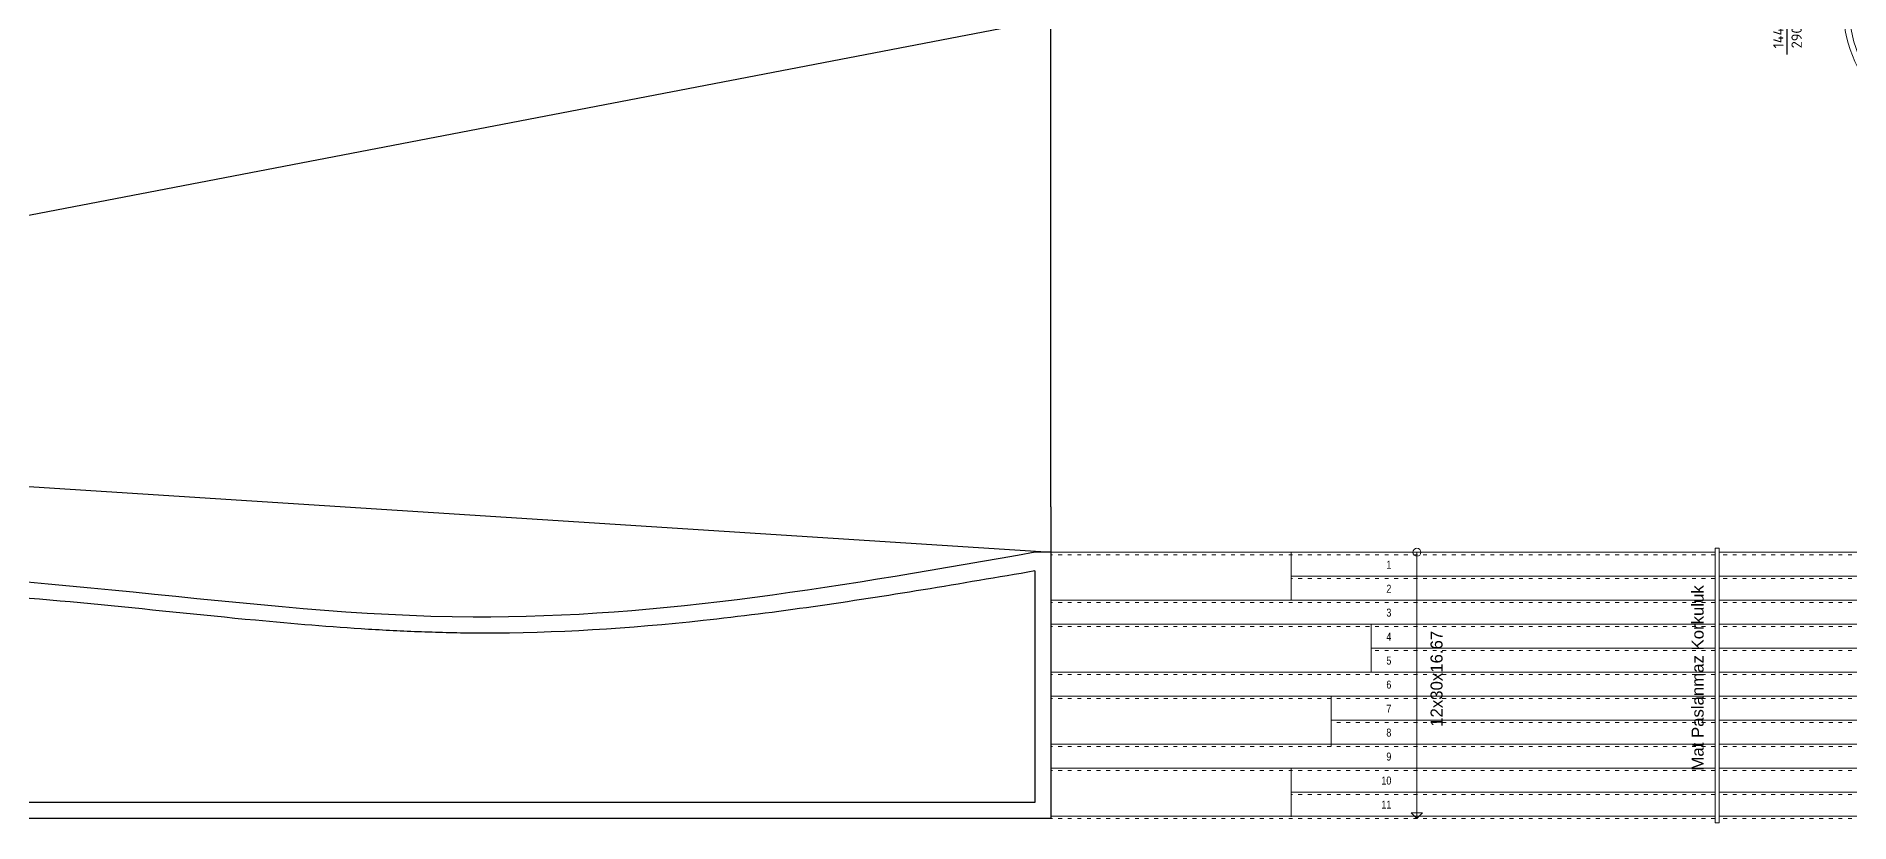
# Model space of a CAD drawing. Header units: millimetres. Extents: x 1443065 to 1517367, y 3763150 to 3779068.
# Drawn here: x 1474981 to 1477247, y 3764842 to 3765825 of the extents above; entities that cross this region are included whole.
import ezdxf
from ezdxf.enums import TextEntityAlignment as Align

# ---------------------------------------------------------------- set-up
doc = ezdxf.new("R2010")
doc.units = ezdxf.units.MM
doc.linetypes.add('ACAD_ISO03W100', pattern=[30, 12, -18])
for name, color, linetype in [('LAYER1', 10, 'Continuous'), ('m-TFR_vitrifiye', 1, 'Continuous'), ('m-YAZ_poz', 7, 'Continuous')]:
    doc.layers.add(name, color=color, linetype=linetype)
doc.layers.add('MAHAL', color=52, linetype='Continuous', lineweight=13)
doc.layers.add('MERDIVEN', color=4, linetype='Continuous', lineweight=20)
doc.styles.add('mono', font='isocpeur.ttf')
doc.styles.add('olculer', font='romans.shx', dxfattribs={"width": 0.8})
doc.styles.get("Standard").update_dxf_attribs({"font": 'arial.ttf'})

# ---------------------------------------------------------------- blocks, each defined once
blk = doc.blocks.new('m-penpoz')
blk.add_line((0, -1.625), (0, 0))
blk.add_circle((0, 0.332), 0.332)
blk.add_attdef('POZNO', text='', height=0.18).set_placement((0, 0.332), align=Align.MIDDLE)
blk.add_attdef('WIDTH', text='', height=0.18, rotation=90).set_placement((0, -1.625), align=Align.BOTTOM_LEFT)
blk.add_attdef('HEIGHT', text='', height=0.18, rotation=90).set_placement((0.069, -1.625), align=Align.TOP_LEFT)

msp = doc.modelspace()

# ---------------------------------------------------------------- linework, layer by layer
at = {"layer": 'LAYER1'}
for p, q in [((1473649.4, 3765347.1), (1476249.4, 3765847.1)), ((1476249.4, 3765237.1), (1476249.4, 3765847.1)), ((1473649.4, 3765347.1), (1476249.5, 3765180.1))]:
    msp.add_line(p, q, dxfattribs=at)
at = {"layer": 'm-TFR_vitrifiye'}
for p, q in [((1476249.4, 3765237.1), (1476249.4, 3764847.1)), ((1476229.4, 3765156.7), (1476229.4, 3764867.1)), ((1476229.4, 3764867.1), (1473649.4, 3764867.1)), ((1476249.4, 3764847.1), (1473649.4, 3764847.1))]:
    msp.add_line(p, q, dxfattribs=at)
msp.add_arc((1476249.5, 3759643.6), 5536.5, 90, 90.207, dxfattribs=at)
msp.add_spline([(1476229.6, 3765180.1), (1475527.5, 3765099), (1474680.6, 3765151), (1473649.4, 3764867.1)], degree=3, dxfattribs=at)
msp.add_open_spline([(1476229.4, 3765156.7), (1476182.8, 3765148.8), (1476136.2, 3765140.8), (1475998.2, 3765118.2), (1475906.7, 3765104.6), (1475722.9, 3765084.8), (1475630.6, 3765078.7), (1475526.1, 3765078.9), (1475514.3, 3765079.1), (1475490.7, 3765079.5), (1475478.9, 3765079.9), (1475443.6, 3765081.1), (1475420, 3765082.3), (1475349.3, 3765086.6), (1475302.3, 3765090.6), (1475186.5, 3765101.5), (1475117.8, 3765109), (1474981.2, 3765122.1), (1474913.2, 3765127.8), (1474822.6, 3765131.6), (1474799.5, 3765132.3), (1474758.6, 3765132.7), (1474740.7, 3765132.6), (1474710.1, 3765132.1), (1474697.3, 3765131.7), (1474663.4, 3765130.2), (1474642.4, 3765128.9), (1474600.4, 3765125.5), (1474579.5, 3765123.3), (1474516.7, 3765115.7), (1474474.9, 3765109.2), (1474345.7, 3765084.7), (1474258.6, 3765062.3), (1474084.8, 3765009.6), (1473998.2, 3764979.3), (1473842.3, 3764921.4), (1473773.1, 3764894.4), (1473703.9, 3764867.1)], degree=3, knots=[3.619602, 3.619602, 3.619602, 3.619602, 144.566026, 144.566026, 420.26972, 420.26972, 695.973413, 695.973413, 731.01138, 731.01138, 766.049346, 766.049346, 836.125279, 836.125279, 976.277144, 976.277144, 1181.709034, 1181.709034, 1387.140925, 1387.140925, 1457.595811, 1457.595811, 1512.388321, 1512.388321, 1551.829365, 1551.829365, 1616.781309, 1616.781309, 1681.733253, 1681.733253, 1811.63714, 1811.63714, 2084.371426, 2084.371426, 2357.105712, 2357.105712, 2575.021036, 2575.021036, 2575.021036, 2575.021036], dxfattribs=at)
at = {"layer": 'MERDIVEN'}
for p, q in [((1477084.2, 3765185.1), (1477079.2, 3765185.1)), ((1477079.2, 3765185.1), (1477079.2, 3764841.9)), ((1477084.2, 3765185.1), (1477084.2, 3764841.9)), ((1477079.2, 3765180.1), (1476249.4, 3765180.1)), ((1476549.4, 3765180.1), (1476549.4, 3765120.1)), ((1476706.7, 3765180.1), (1476706.7, 3764847.1)), ((1477454.2, 3765180.1), (1477084.2, 3765180.1)), ((1477079.2, 3765150.1), (1476549.4, 3765150.1)), ((1477454.2, 3765150.1), (1477084.2, 3765150.1)), ((1477079.2, 3765120.1), (1476249.4, 3765120.1)), ((1477454.2, 3765120.1), (1477084.2, 3765120.1)), ((1477079.2, 3765090.1), (1476249.4, 3765090.1)), ((1476649.4, 3765090.1), (1476649.4, 3765030.1)), ((1477454.2, 3765090.1), (1477084.2, 3765090.1)), ((1477079.2, 3765060.1), (1476649.4, 3765060.1)), ((1477454.2, 3765060.1), (1477084.2, 3765060.1)), ((1477079.2, 3765030.1), (1476249.4, 3765030.1)), ((1477454.2, 3765030.1), (1477084.2, 3765030.1)), ((1477079.2, 3765000.1), (1476249.4, 3765000.1)), ((1476599.4, 3765000.1), (1476599.4, 3764937.1)), ((1477454.2, 3765000.1), (1477084.2, 3765000.1)), ((1477079.2, 3764970.1), (1476599.4, 3764970.1)), ((1477454.2, 3764970.1), (1477084.2, 3764970.1)), ((1477079.2, 3764940.1), (1476249.4, 3764940.1)), ((1477454.2, 3764940.1), (1477084.2, 3764940.1)), ((1477079.2, 3764910.1), (1476249.4, 3764910.1)), ((1476549.4, 3764910.1), (1476549.4, 3764849.1)), ((1477454.2, 3764910.1), (1477084.2, 3764910.1)), ((1477079.2, 3764880.1), (1476549.4, 3764880.1)), ((1477454.2, 3764880.1), (1477084.2, 3764880.1)), ((1477079.2, 3764850.1), (1476249.4, 3764850.1)), ((1476706.7, 3764847.1), (1476699.6, 3764854.2)), ((1476713.8, 3764854.2), (1476699.6, 3764854.2)), ((1476706.7, 3764847.1), (1476713.8, 3764854.2)), ((1477454.2, 3764850.1), (1477084.2, 3764850.1)), ((1477079.2, 3764841.9), (1477084.2, 3764841.9))]:
    msp.add_line(p, q, dxfattribs=at)
at = {"layer": 'MERDIVEN', "linetype": 'ACAD_ISO03W100', "ltscale": 0.4}
for p, q in [((1477079.2, 3765177.1), (1476249.4, 3765177.1)), ((1477454.2, 3765177.1), (1477084.2, 3765177.1)), ((1477079.2, 3765147.1), (1476549.4, 3765147.1)), ((1477454.2, 3765147.1), (1477084.2, 3765147.1)), ((1477079.2, 3765117.1), (1476249.4, 3765117.1)), ((1477454.2, 3765117.1), (1477084.2, 3765117.1)), ((1477079.2, 3765087.1), (1476249.4, 3765087.1)), ((1477454.2, 3765087.1), (1477084.2, 3765087.1)), ((1477079.2, 3765057.1), (1476649.4, 3765057.1)), ((1477454.2, 3765057.1), (1477084.2, 3765057.1)), ((1477079.2, 3765027.1), (1476249.4, 3765027.1)), ((1477454.2, 3765027.1), (1477084.2, 3765027.1)), ((1477079.2, 3764997.1), (1476249.4, 3764997.1)), ((1477454.2, 3764997.1), (1477084.2, 3764997.1)), ((1477079.2, 3764967.1), (1476599.4, 3764967.1)), ((1477454.2, 3764967.1), (1477084.2, 3764967.1)), ((1477079.2, 3764937.1), (1476249.4, 3764937.1)), ((1477454.2, 3764937.1), (1477084.2, 3764937.1)), ((1477079.2, 3764907.1), (1476249.4, 3764907.1)), ((1477454.2, 3764907.1), (1477084.2, 3764907.1)), ((1477079.2, 3764877.1), (1476549.4, 3764877.1)), ((1477454.2, 3764877.1), (1477084.2, 3764877.1)), ((1477079.2, 3764847.1), (1476249.4, 3764847.1)), ((1477454.2, 3764847.1), (1477084.2, 3764847.1))]:
    msp.add_line(p, q, dxfattribs=at)
at = {"layer": 'MERDIVEN'}
msp.add_lwpolyline([(1477293.5, 3765972), (1477298.3, 3765966.2, 0.466308), (1477298.3, 3765747.9), (1477293.5, 3765742.2, -0.466308), (1477293.5, 3765972)], format="xyb", dxfattribs=at)
msp.add_circle((1476706.7, 3765180.1), 5, dxfattribs=at)

# ---------------------------------------------------------------- block references
at = {"layer": 'm-YAZ_poz'}
ref = msp.add_blockref('m-penpoz', (1477169.5, 3765886.6), dxfattribs=dict(at, xscale=51.83999999999998, yscale=51.83999999999998, zscale=51.83999999999998, rotation=0.0004505966874107999))
ref.add_attrib('WIDTH', '144', dxfattribs={"layer": '0', "height": 12.96, "rotation": 90, "style": 'mono'}).set_placement((1477168.7, 3765836.1), align=Align.BOTTOM_RIGHT)
ref.add_attrib('HEIGHT', '290', dxfattribs={"layer": '0', "height": 12.96, "rotation": 90, "style": 'mono'}).set_placement((1477191.5, 3765837.5), align=Align.BOTTOM_RIGHT)
ref.add_attrib('POZNO', 'P', dxfattribs={"layer": '0', "height": 13, "rotation": 90, "style": 'mono'}).set_placement((1477169.5, 3765903.8), align=Align.MIDDLE_CENTER)

# ---------------------------------------------------------------- texts
at = {"char_height": 10, "width": 3.598, "attachment_point": 9, "style": 'olculer'}
for s, insert in [('{\\f@Arial Unicode MS|b0|i0|c162|p34;1}', (1476674.7, 3765159.5)), ('{\\f@Arial Unicode MS|b0|i0|c162|p34;2}', (1476674.7, 3765129.5)), ('{\\f@Arial Unicode MS|b0|i0|c162|p34;3}', (1476674.7, 3765099.5)), ('{\\f@Arial Unicode MS|b0|i0|c162|p34;4}', (1476674.7, 3765069.5)), ('{\\f@Arial Unicode MS|b0|i0|c162|p34;5}', (1476674.7, 3765039.5)), ('{\\f@Arial Unicode MS|b0|i0|c162|p34;6}', (1476674.7, 3765009.5)), ('{\\f@Arial Unicode MS|b0|i0|c162|p34;7}', (1476674.7, 3764979.5)), ('{\\f@Arial Unicode MS|b0|i0|c162|p34;8}', (1476674.7, 3764949.5)), ('{\\f@Arial Unicode MS|b0|i0|c162|p34;9}', (1476674.7, 3764919.5)), ('{\\f@Arial Unicode MS|b0|i0|c162|p34;10}', (1476674.7, 3764889.5)), ('{\\f@Arial Unicode MS|b0|i0|c162|p34;11}', (1476674.7, 3764859.5))]:
    msp.add_mtext(s, dxfattribs=dict(at, insert=insert))
at = {"layer": 'MAHAL', "char_height": 15, "attachment_point": 7, "rotation": 90}
for s, insert, width in [('{\\f@Arial Unicode MS|b0|i0|c162|p34;Mat Paslanmaz Korkuluk}', (1477065.1, 3764907.1), 410.109), ('{\\f@Arial Unicode MS|b0|i0|c162|p34;12x30x16.67}', (1476738.9, 3764961.9), 151.807)]:
    msp.add_mtext(s, dxfattribs=dict(at, insert=insert, width=width))

doc.saveas('drawing.dxf')
